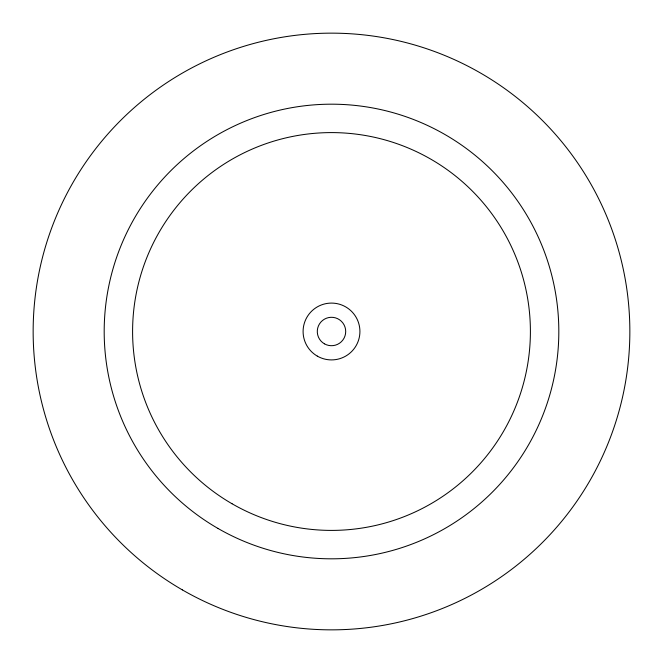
<?xml version="1.0" encoding="UTF-8"?>
<svg xmlns="http://www.w3.org/2000/svg" width="663" height="663" viewBox="0 0 663 663"><rect width="100%" height="100%" fill="white"/><g stroke="black" fill="none" stroke-linecap="round" stroke-linejoin="round"><path stroke-width="0.99" d="M317.295 356.106A28.418 28.418 0 0 0 359.918 331.5A28.418 28.418 0 0 0 317.295 306.894A28.418 28.418 0 0 0 317.295 356.106M232.05 503.756A198.9 198.9 0 0 0 530.4 331.5A198.9 198.9 0 0 0 232.05 159.244A198.9 198.9 0 0 0 232.05 503.756M182.325 589.879A298.35 298.35 0 0 0 629.85 331.5A298.35 298.35 0 0 0 182.325 73.121A298.35 298.35 0 0 0 182.325 589.879M324.398 343.807A14.205 14.205 0 0 0 345.705 331.5A14.205 14.205 0 0 0 324.398 319.193A14.205 14.205 0 0 0 324.398 343.807M217.845 528.361A227.318 227.318 0 0 0 558.818 331.5A227.318 227.318 0 0 0 217.845 134.639A227.318 227.318 0 0 0 217.845 528.361"/></g></svg>
